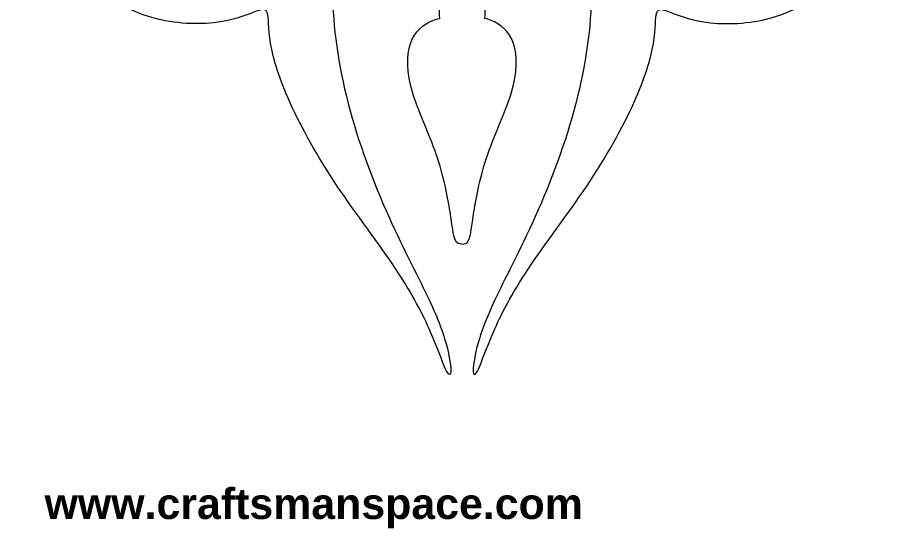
# Model space of a CAD drawing. Header units: millimetres. Extents: x -96 to 96, y -15 to 184.
# Drawn here: x -57.8 to 58.1, y -14.6 to 51.9 of the extents above; entities that cross this region are included whole.
import ezdxf

# ---------------------------------------------------------------- set-up
doc = ezdxf.new("R2010")
doc.units = ezdxf.units.MM
doc.header["$MEASUREMENT"] = 0
doc.layers.add('Layer 1', color=7, linetype='Continuous')

msp = doc.modelspace()

# ---------------------------------------------------------------- linework, layer by layer
at = {"layer": 'Layer 1', "lineweight": 20}
for points, knots in [([(-11.22, 78.55), (-12.37, 75.87), (-13.44, 73.3), (-14.26, 70.95), (-14.26, 70.95), (-15.99, 66.01), (-16.63, 62.09), (-16.74, 57.74), (-16.74, 57.74), (-16.85, 53.39), (-16.45, 48.61), (-15.36, 43.59), (-15.36, 43.59), (-14.28, 38.57), (-12.5, 33.31), (-10.53, 28.6), (-10.53, 28.6), (-8.56, 23.9), (-6.38, 19.75), (-4.9, 16.73), (-4.9, 16.73), (-3.43, 13.71), (-2.64, 11.81), (-2.11, 10.07), (-2.11, 10.07), (-1.58, 8.32), (-1.3, 6.73), (-1.3, 5.96), (-1.3, 5.96), (-1.3, 5.18), (-1.58, 5.24), (-2, 6.12), (-2, 6.12), (-2.41, 7.01), (-2.97, 8.73), (-3.94, 10.95), (-3.94, 10.95), (-4.92, 13.18), (-6.31, 15.91), (-8.47, 19.16), (-8.47, 19.16), (-10.63, 22.41), (-13.57, 26.18), (-16.11, 29.98), (-16.11, 29.98), (-18.65, 33.79), (-20.8, 37.63), (-22.25, 40.83), (-22.25, 40.83), (-23.71, 44.03), (-24.47, 46.59), (-24.8, 48.57), (-24.8, 48.57), (-25.13, 50.56), (-25.02, 51.97), (-25.24, 52.59), (-25.24, 52.59), (-25.45, 53.21), (-25.98, 53.04), (-27.08, 52.62), (-27.08, 52.62), (-28.18, 52.2), (-29.85, 51.54), (-32.26, 51.28), (-32.26, 51.28), (-34.66, 51.01), (-37.8, 51.14), (-40.84, 52.13), (-40.84, 52.13), (-43.89, 53.11), (-46.85, 54.96), (-49.34, 57.23), (-49.34, 57.23), (-51.83, 59.51), (-53.86, 62.22), (-55.27, 65.19), (-55.27, 65.19), (-56.69, 68.16), (-57.5, 71.4), (-57.67, 74.9), (-57.67, 74.9), (-57.76, 76.66), (-57.69, 78.48), (-57.51, 80.26)], [0, 0, 0, 0, 0.045455, 0.045455, 0.045455, 0.045455, 0.090909, 0.090909, 0.090909, 0.090909, 0.136364, 0.136364, 0.136364, 0.136364, 0.181818, 0.181818, 0.181818, 0.181818, 0.227273, 0.227273, 0.227273, 0.227273, 0.272727, 0.272727, 0.272727, 0.272727, 0.318182, 0.318182, 0.318182, 0.318182, 0.363636, 0.363636, 0.363636, 0.363636, 0.409091, 0.409091, 0.409091, 0.409091, 0.454545, 0.454545, 0.454545, 0.454545, 0.5, 0.5, 0.5, 0.5, 0.545455, 0.545455, 0.545455, 0.545455, 0.590909, 0.590909, 0.590909, 0.590909, 0.636364, 0.636364, 0.636364, 0.636364, 0.681818, 0.681818, 0.681818, 0.681818, 0.727273, 0.727273, 0.727273, 0.727273, 0.772727, 0.772727, 0.772727, 0.772727, 0.818182, 0.818182, 0.818182, 0.818182, 0.863636, 0.863636, 0.863636, 0.863636, 0.909091, 0.909091, 0.909091, 0.909091, 1, 1, 1, 1]), ([(11.52, 78.55), (12.67, 75.87), (13.74, 73.3), (14.56, 70.95), (14.56, 70.95), (16.29, 66.01), (16.93, 62.09), (17.04, 57.74), (17.04, 57.74), (17.16, 53.39), (16.75, 48.61), (15.66, 43.59), (15.66, 43.59), (14.58, 38.57), (12.8, 33.31), (10.83, 28.6), (10.83, 28.6), (8.86, 23.9), (6.68, 19.75), (5.21, 16.73), (5.21, 16.73), (3.73, 13.71), (2.94, 11.81), (2.41, 10.07), (2.41, 10.07), (1.88, 8.32), (1.6, 6.73), (1.6, 5.96), (1.6, 5.96), (1.6, 5.18), (1.88, 5.24), (2.3, 6.12), (2.3, 6.12), (2.71, 7.01), (3.27, 8.73), (4.24, 10.95), (4.24, 10.95), (5.22, 13.18), (6.61, 15.91), (8.77, 19.16), (8.77, 19.16), (10.93, 22.41), (13.87, 26.18), (16.41, 29.98), (16.41, 29.98), (18.95, 33.79), (21.1, 37.63), (22.55, 40.83), (22.55, 40.83), (24.01, 44.03), (24.77, 46.59), (25.1, 48.57), (25.1, 48.57), (25.43, 50.56), (25.32, 51.97), (25.54, 52.59), (25.54, 52.59), (25.75, 53.21), (26.28, 53.04), (27.39, 52.62), (27.39, 52.62), (28.49, 52.2), (30.15, 51.54), (32.56, 51.28), (32.56, 51.28), (34.96, 51.01), (38.1, 51.14), (41.14, 52.13), (41.14, 52.13), (44.19, 53.11), (47.15, 54.96), (49.64, 57.23), (49.64, 57.23), (52.13, 59.51), (54.16, 62.22), (55.57, 65.19), (55.57, 65.19), (56.99, 68.16), (57.8, 71.4), (57.98, 74.9), (57.98, 74.9), (58.06, 76.66), (57.99, 78.48), (57.81, 80.26)], [0, 0, 0, 0, 0.045455, 0.045455, 0.045455, 0.045455, 0.090909, 0.090909, 0.090909, 0.090909, 0.136364, 0.136364, 0.136364, 0.136364, 0.181818, 0.181818, 0.181818, 0.181818, 0.227273, 0.227273, 0.227273, 0.227273, 0.272727, 0.272727, 0.272727, 0.272727, 0.318182, 0.318182, 0.318182, 0.318182, 0.363636, 0.363636, 0.363636, 0.363636, 0.409091, 0.409091, 0.409091, 0.409091, 0.454545, 0.454545, 0.454545, 0.454545, 0.5, 0.5, 0.5, 0.5, 0.545455, 0.545455, 0.545455, 0.545455, 0.590909, 0.590909, 0.590909, 0.590909, 0.636364, 0.636364, 0.636364, 0.636364, 0.681818, 0.681818, 0.681818, 0.681818, 0.727273, 0.727273, 0.727273, 0.727273, 0.772727, 0.772727, 0.772727, 0.772727, 0.818182, 0.818182, 0.818182, 0.818182, 0.863636, 0.863636, 0.863636, 0.863636, 0.909091, 0.909091, 0.909091, 0.909091, 1, 1, 1, 1]), ([(-11.22, 78.55), (-10.52, 77.99), (-9.87, 77.37), (-9.27, 76.68), (-9.27, 76.68), (-7.39, 74.52), (-6.07, 71.76), (-5.11, 68.64), (-5.11, 68.64), (-4.15, 65.52), (-3.54, 62.03), (-3.22, 59.16), (-3.22, 59.16), (-2.89, 56.3), (-2.84, 54.07), (-2.8, 51.84)], [0, 0, 0, 0, 0.2, 0.2, 0.2, 0.2, 0.4, 0.4, 0.4, 0.4, 0.6, 0.6, 0.6, 0.6, 1, 1, 1, 1]), ([(11.52, 78.55), (10.82, 77.99), (10.17, 77.37), (9.57, 76.68), (9.57, 76.68), (7.69, 74.52), (6.37, 71.76), (5.41, 68.64), (5.41, 68.64), (4.45, 65.52), (3.84, 62.03), (3.52, 59.16), (3.52, 59.16), (3.19, 56.3), (3.14, 54.07), (3.1, 51.84)], [0, 0, 0, 0, 0.2, 0.2, 0.2, 0.2, 0.4, 0.4, 0.4, 0.4, 0.6, 0.6, 0.6, 0.6, 1, 1, 1, 1]), ([(0.15, 22.42), (-0.2, 22.42), (-0.54, 22.42), (-0.76, 22.99), (-0.76, 22.99), (-0.99, 23.56), (-1.09, 24.7), (-1.41, 26.64), (-1.41, 26.64), (-1.72, 28.59), (-2.25, 31.35), (-3.21, 34.13), (-3.21, 34.13), (-4.17, 36.91), (-5.57, 39.72), (-6.3, 42.23), (-6.3, 42.23), (-7.03, 44.75), (-7.11, 46.98), (-6.56, 48.57), (-6.56, 48.57), (-6.02, 50.16), (-4.86, 51.12), (-3.64, 51.59), (-3.64, 51.59), (-3.36, 51.7), (-3.08, 51.78), (-2.8, 51.84)], [0, 0, 0, 0, 0.125, 0.125, 0.125, 0.125, 0.25, 0.25, 0.25, 0.25, 0.375, 0.375, 0.375, 0.375, 0.5, 0.5, 0.5, 0.5, 0.625, 0.625, 0.625, 0.625, 0.75, 0.75, 0.75, 0.75, 1, 1, 1, 1]), ([(0.15, 22.42), (0.5, 22.42), (0.84, 22.42), (1.06, 22.99), (1.06, 22.99), (1.29, 23.56), (1.39, 24.7), (1.71, 26.64), (1.71, 26.64), (2.02, 28.59), (2.55, 31.35), (3.51, 34.13), (3.51, 34.13), (4.47, 36.91), (5.87, 39.72), (6.6, 42.23), (6.6, 42.23), (7.33, 44.75), (7.41, 46.98), (6.86, 48.57), (6.86, 48.57), (6.32, 50.16), (5.16, 51.12), (3.94, 51.59), (3.94, 51.59), (3.66, 51.7), (3.38, 51.78), (3.1, 51.84)], [0, 0, 0, 0, 0.125, 0.125, 0.125, 0.125, 0.25, 0.25, 0.25, 0.25, 0.375, 0.375, 0.375, 0.375, 0.5, 0.5, 0.5, 0.5, 0.625, 0.625, 0.625, 0.625, 0.75, 0.75, 0.75, 0.75, 1, 1, 1, 1])]:
    msp.add_open_spline(points, degree=3, knots=knots, dxfattribs=at)

# ---------------------------------------------------------------- texts
at = {"insert": (-54.27, -9.43), "char_height": 4, "width": 106.9557, "attachment_point": 1}
msp.add_mtext('{\\fArial|b1|i0|c0|p34;www.craftsmanspace.com}', dxfattribs=at)

doc.saveas('drawing.dxf')
